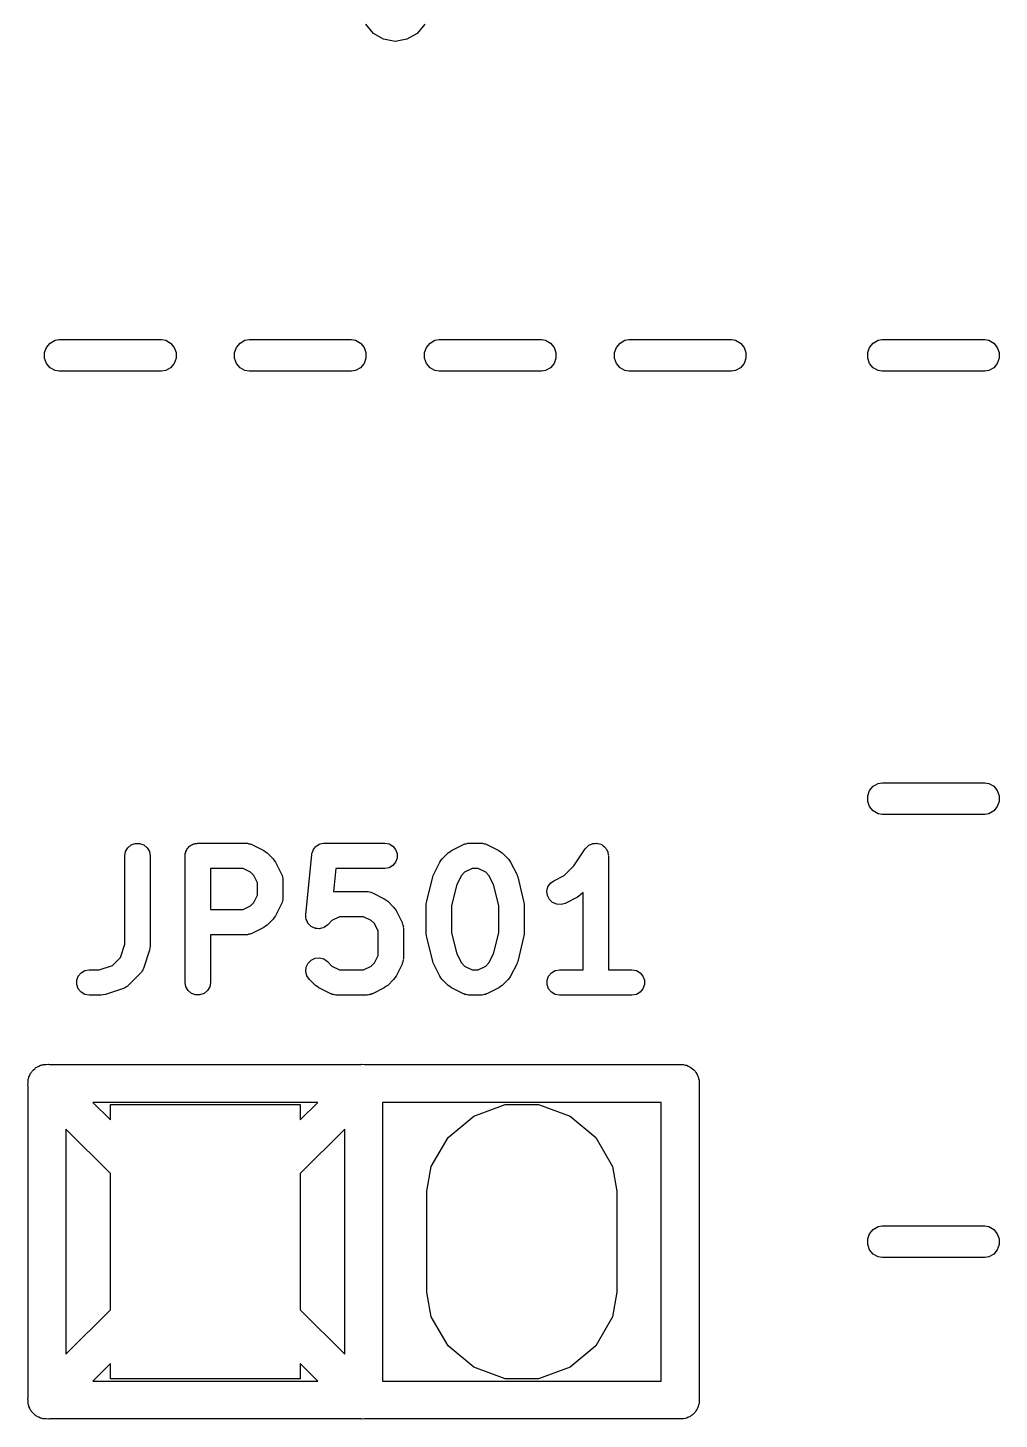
# Model space of a CAD drawing. Extents: x 51 to 149, y -134 to -32.
# Drawn here: x 126.85 to 134.64, y -100.48 to -89.32 of the extents above; entities that cross this region are included whole.
import ezdxf

# ---------------------------------------------------------------- set-up
doc = ezdxf.new("R2010")
doc.units = 0
doc.header["$MEASUREMENT"] = 0
doc.layers.add('BLACK', color=7, linetype='CONTINUOUS')

msp = doc.modelspace()

# ---------------------------------------------------------------- linework, layer by layer
at = {"layer": 'BLACK', "linetype": 'CONTINUOUS'}
for p, q in [((129.618, -89.3639), (129.557, -89.291)), ((130.031, -89.291), (129.97, -89.3639)), ((129.7, -89.4115), (129.618, -89.3639)), ((129.794, -89.428), (129.7, -89.4115)), ((129.888, -89.4115), (129.794, -89.428)), ((129.97, -89.3639), (129.888, -89.4115)), ((126.981, -91.9256), (126.996, -91.8835)), ((126.996, -91.8835), (127.025, -91.8492)), ((127.025, -91.8492), (127.064, -91.8268)), ((127.064, -91.8268), (127.097, -91.821)), ((127.097, -91.821), (127.919, -91.821)), ((127.919, -91.821), (127.952, -91.8268)), ((127.952, -91.8268), (127.991, -91.8492)), ((127.991, -91.8492), (128.02, -91.8835)), ((128.02, -91.8835), (128.035, -91.9256)), ((128.505, -91.9256), (128.52, -91.8835)), ((128.52, -91.8835), (128.549, -91.8492)), ((128.549, -91.8492), (128.588, -91.8268)), ((128.588, -91.8268), (128.621, -91.821)), ((128.621, -91.821), (129.443, -91.821)), ((129.443, -91.821), (129.476, -91.8268)), ((129.476, -91.8268), (129.515, -91.8492)), ((129.515, -91.8492), (129.544, -91.8835)), ((129.544, -91.8835), (129.559, -91.9256)), ((130.029, -91.9256), (130.044, -91.8835)), ((130.044, -91.8835), (130.073, -91.8492)), ((130.073, -91.8492), (130.112, -91.8268)), ((130.112, -91.8268), (130.145, -91.821)), ((130.145, -91.821), (130.967, -91.821)), ((130.967, -91.821), (131, -91.8268)), ((131, -91.8268), (131.039, -91.8492)), ((131.039, -91.8492), (131.068, -91.8835)), ((131.068, -91.8835), (131.083, -91.9256)), ((131.553, -91.9256), (131.568, -91.8835)), ((131.568, -91.8835), (131.597, -91.8492)), ((131.597, -91.8492), (131.636, -91.8268)), ((131.636, -91.8268), (131.669, -91.821)), ((131.669, -91.821), (132.491, -91.821)), ((132.491, -91.821), (132.524, -91.8268)), ((132.524, -91.8268), (132.563, -91.8492)), ((132.563, -91.8492), (132.592, -91.8835)), ((132.592, -91.8835), (132.607, -91.9256)), ((133.585, -91.9256), (133.6, -91.8835)), ((133.6, -91.8835), (133.629, -91.8492)), ((133.629, -91.8492), (133.668, -91.8268)), ((133.668, -91.8268), (133.701, -91.821)), ((133.701, -91.821), (134.523, -91.821)), ((134.523, -91.821), (134.556, -91.8268)), ((134.556, -91.8268), (134.595, -91.8492)), ((134.595, -91.8492), (134.624, -91.8835)), ((134.624, -91.8835), (134.639, -91.9256)), ((126.981, -91.9704), (126.981, -91.9256)), ((126.996, -92.0125), (126.981, -91.9704)), ((128.035, -91.9704), (128.02, -92.0125)), ((128.035, -91.9256), (128.035, -91.9704)), ((128.505, -91.9704), (128.505, -91.9256)), ((128.52, -92.0125), (128.505, -91.9704)), ((129.559, -91.9704), (129.544, -92.0125)), ((129.559, -91.9256), (129.559, -91.9704)), ((130.029, -91.9704), (130.029, -91.9256)), ((130.044, -92.0125), (130.029, -91.9704)), ((131.083, -91.9704), (131.068, -92.0125)), ((131.083, -91.9256), (131.083, -91.9704)), ((131.553, -91.9704), (131.553, -91.9256)), ((131.568, -92.0125), (131.553, -91.9704)), ((132.607, -91.9704), (132.592, -92.0125)), ((132.607, -91.9256), (132.607, -91.9704)), ((133.585, -91.9704), (133.585, -91.9256)), ((133.6, -92.0125), (133.585, -91.9704)), ((134.639, -91.9704), (134.624, -92.0125)), ((134.639, -91.9256), (134.639, -91.9704)), ((127.025, -92.0468), (126.996, -92.0125)), ((127.064, -92.0692), (127.025, -92.0468)), ((127.097, -92.075), (127.064, -92.0692)), ((127.919, -92.075), (127.097, -92.075)), ((127.952, -92.0692), (127.919, -92.075)), ((127.991, -92.0468), (127.952, -92.0692)), ((128.02, -92.0125), (127.991, -92.0468)), ((128.549, -92.0468), (128.52, -92.0125)), ((128.588, -92.0692), (128.549, -92.0468)), ((128.621, -92.075), (128.588, -92.0692)), ((129.443, -92.075), (128.621, -92.075)), ((129.476, -92.0692), (129.443, -92.075)), ((129.515, -92.0468), (129.476, -92.0692)), ((129.544, -92.0125), (129.515, -92.0468)), ((130.073, -92.0468), (130.044, -92.0125)), ((130.112, -92.0692), (130.073, -92.0468)), ((130.145, -92.075), (130.112, -92.0692)), ((130.967, -92.075), (130.145, -92.075)), ((131, -92.0692), (130.967, -92.075)), ((131.039, -92.0468), (131, -92.0692)), ((131.068, -92.0125), (131.039, -92.0468)), ((131.597, -92.0468), (131.568, -92.0125)), ((131.636, -92.0692), (131.597, -92.0468)), ((131.669, -92.075), (131.636, -92.0692)), ((132.491, -92.075), (131.669, -92.075)), ((132.524, -92.0692), (132.491, -92.075)), ((132.563, -92.0468), (132.524, -92.0692)), ((132.592, -92.0125), (132.563, -92.0468)), ((133.629, -92.0468), (133.6, -92.0125)), ((133.668, -92.0692), (133.629, -92.0468)), ((133.701, -92.075), (133.668, -92.0692)), ((134.523, -92.075), (133.701, -92.075)), ((134.556, -92.0692), (134.523, -92.075)), ((134.595, -92.0468), (134.556, -92.0692)), ((134.624, -92.0125), (134.595, -92.0468)), ((133.585, -95.4816), (133.6, -95.4395)), ((133.6, -95.4395), (133.629, -95.4052)), ((133.629, -95.4052), (133.668, -95.3828)), ((133.668, -95.3828), (133.701, -95.377)), ((133.701, -95.377), (134.523, -95.377)), ((134.523, -95.377), (134.556, -95.3828)), ((134.556, -95.3828), (134.595, -95.4052)), ((134.595, -95.4052), (134.624, -95.4395)), ((134.624, -95.4395), (134.639, -95.4816)), ((133.585, -95.5264), (133.585, -95.4816)), ((133.6, -95.5685), (133.585, -95.5264)), ((133.629, -95.6028), (133.6, -95.5685)), ((134.624, -95.5685), (134.595, -95.6028)), ((134.639, -95.5264), (134.624, -95.5685)), ((134.639, -95.4816), (134.639, -95.5264)), ((133.668, -95.6252), (133.629, -95.6028)), ((133.701, -95.631), (133.668, -95.6252)), ((134.523, -95.631), (133.701, -95.631)), ((134.556, -95.6252), (134.523, -95.631)), ((134.595, -95.6028), (134.556, -95.6252)), ((127.63, -95.9289), (127.648, -95.8983)), ((127.648, -95.8983), (127.675, -95.8756)), ((127.675, -95.8756), (127.708, -95.8636)), ((127.708, -95.8636), (127.743, -95.8636)), ((127.743, -95.8636), (127.777, -95.8756)), ((127.777, -95.8756), (127.804, -95.8983)), ((127.804, -95.8983), (127.821, -95.9289)), ((128.127, -95.906), (128.132, -95.8983)), ((128.132, -95.8983), (128.139, -95.8926)), ((128.139, -95.8926), (128.144, -95.8858)), ((128.144, -95.8858), (128.152, -95.8813)), ((128.152, -95.8813), (128.159, -95.8756)), ((128.159, -95.8756), (128.167, -95.8726)), ((128.167, -95.8726), (128.175, -95.8681)), ((128.175, -95.8681), (128.184, -95.8666)), ((128.184, -95.8666), (128.192, -95.8636)), ((128.192, -95.8636), (128.201, -95.8636)), ((128.201, -95.8636), (128.21, -95.862)), ((128.21, -95.862), (128.597, -95.862)), ((128.597, -95.862), (128.602, -95.863)), ((128.602, -95.863), (128.608, -95.8627)), ((128.608, -95.8627), (128.62, -95.8661)), ((128.62, -95.8661), (128.631, -95.8681)), ((128.631, -95.8681), (128.636, -95.8711)), ((128.636, -95.8711), (128.642, -95.8727)), ((128.642, -95.8727), (128.739, -95.9211)), ((129.138, -95.9128), (129.146, -95.9022)), ((129.146, -95.9022), (129.155, -95.8909)), ((129.155, -95.8909), (129.158, -95.8887)), ((129.158, -95.8887), (129.16, -95.8858)), ((129.16, -95.8858), (129.172, -95.8788)), ((129.172, -95.8788), (129.184, -95.871)), ((129.184, -95.871), (129.187, -95.8701)), ((129.187, -95.8701), (129.191, -95.8681)), ((129.191, -95.8681), (129.204, -95.8657)), ((129.204, -95.8657), (129.218, -95.8623)), ((129.218, -95.8623), (129.222, -95.8627)), ((129.222, -95.8627), (129.226, -95.862)), ((129.226, -95.862), (129.709, -95.862)), ((129.709, -95.862), (129.744, -95.8681)), ((129.744, -95.8681), (129.775, -95.8858)), ((129.775, -95.8858), (129.797, -95.9128)), ((130.244, -95.9211), (130.341, -95.8727)), ((130.341, -95.8727), (130.347, -95.8711)), ((130.347, -95.8711), (130.352, -95.8681)), ((130.352, -95.8681), (130.364, -95.8661)), ((130.364, -95.8661), (130.375, -95.8627)), ((130.375, -95.8627), (130.381, -95.863)), ((130.381, -95.863), (130.387, -95.862)), ((130.387, -95.862), (130.483, -95.862)), ((130.483, -95.862), (130.489, -95.863)), ((130.489, -95.863), (130.495, -95.8627)), ((130.495, -95.8627), (130.506, -95.8661)), ((130.506, -95.8661), (130.518, -95.8681)), ((130.518, -95.8681), (130.523, -95.8711)), ((130.523, -95.8711), (130.529, -95.8727)), ((130.529, -95.8727), (130.626, -95.9211)), ((131.318, -95.9073), (131.322, -95.9032)), ((131.322, -95.9032), (131.325, -95.8983)), ((131.325, -95.8983), (131.334, -95.8905)), ((131.334, -95.8905), (131.343, -95.8817)), ((131.343, -95.8817), (131.348, -95.8792)), ((131.348, -95.8792), (131.352, -95.8756)), ((131.352, -95.8756), (131.363, -95.8715)), ((131.363, -95.8715), (131.374, -95.8661)), ((131.374, -95.8661), (131.38, -95.8655)), ((131.38, -95.8655), (131.385, -95.8636)), ((131.385, -95.8636), (131.397, -95.8636)), ((131.397, -95.8636), (131.409, -95.8622)), ((131.409, -95.8622), (131.415, -95.8636)), ((131.415, -95.8636), (131.42, -95.8636)), ((131.42, -95.8636), (131.432, -95.8677)), ((131.432, -95.8677), (131.443, -95.8706)), ((131.443, -95.8706), (131.448, -95.8737)), ((131.448, -95.8737), (131.453, -95.8756)), ((131.453, -95.8756), (131.463, -95.8834)), ((131.463, -95.8834), (131.473, -95.8902)), ((131.473, -95.8902), (131.476, -95.8947)), ((131.476, -95.8947), (131.48, -95.8983)), ((131.48, -95.8983), (131.487, -95.9088)), ((127.624, -95.9636), (127.63, -95.9289)), ((127.624, -96.6728), (127.624, -95.9636)), ((127.821, -95.9289), (127.827, -95.9636)), ((127.827, -95.9636), (127.827, -96.6893)), ((128.108, -95.9636), (128.109, -95.9549)), ((128.108, -96.9796), (128.108, -95.9636)), ((128.109, -95.946), (128.113, -95.9376)), ((128.109, -95.9549), (128.109, -95.946)), ((128.113, -95.9376), (128.114, -95.9289)), ((128.114, -95.9289), (128.118, -95.9212)), ((128.118, -95.9212), (128.122, -95.9128)), ((128.122, -95.9128), (128.127, -95.906)), ((128.739, -95.9211), (128.752, -95.9308)), ((128.752, -95.9308), (128.765, -95.9402)), ((128.765, -95.9402), (128.814, -95.9885)), ((128.814, -95.9885), (128.823, -96.0019)), ((128.823, -96.0019), (128.833, -96.0149)), ((128.833, -96.0149), (128.881, -96.1117)), ((129.076, -96.4373), (129.124, -95.9535)), ((129.124, -95.9535), (129.125, -95.9498)), ((129.125, -95.946), (129.13, -95.9329)), ((129.125, -95.9498), (129.125, -95.946)), ((129.13, -95.9329), (129.134, -95.9195)), ((129.134, -95.9195), (129.136, -95.9164)), ((129.136, -95.9164), (129.138, -95.9128)), ((129.797, -96.0144), (129.775, -96.0414)), ((129.797, -95.9128), (129.809, -95.946)), ((129.809, -95.9813), (129.797, -96.0144)), ((129.809, -95.946), (129.809, -95.9813)), ((130.102, -96.1117), (130.151, -96.0149)), ((130.151, -96.0149), (130.16, -96.0019)), ((130.16, -96.0019), (130.17, -95.9885)), ((130.17, -95.9885), (130.218, -95.9402)), ((130.218, -95.9402), (130.231, -95.9308)), ((130.231, -95.9308), (130.244, -95.9211)), ((130.626, -95.9211), (130.639, -95.9308)), ((130.639, -95.9308), (130.652, -95.9402)), ((130.652, -95.9402), (130.7, -95.9885)), ((130.7, -95.9885), (130.71, -96.0019)), ((130.71, -96.0019), (130.719, -96.0149)), ((130.719, -96.0149), (130.768, -96.1117)), ((131.227, -96.044), (131.318, -95.9073)), ((131.487, -95.9088), (131.494, -95.9186)), ((131.494, -95.9186), (131.495, -95.924)), ((131.495, -95.924), (131.498, -95.9289)), ((131.498, -95.9289), (131.5, -95.9408)), ((131.5, -95.9408), (131.504, -95.9525)), ((131.504, -95.9525), (131.503, -95.9581)), ((131.503, -95.9581), (131.504, -95.9636)), ((131.504, -95.9636), (131.504, -96.878)), ((128.311, -96.0652), (128.311, -96.3942)), ((128.573, -96.0652), (128.311, -96.0652)), ((128.633, -96.0955), (128.573, -96.0652)), ((128.658, -96.1206), (128.633, -96.0955)), ((128.688, -96.1811), (128.658, -96.1206)), ((128.881, -96.1117), (128.883, -96.1173)), ((128.883, -96.1173), (128.886, -96.1224)), ((128.886, -96.1224), (128.888, -96.1341)), ((129.317, -96.0652), (129.299, -96.2532)), ((129.709, -96.0652), (129.317, -96.0652)), ((129.744, -96.0591), (129.709, -96.0652)), ((129.775, -96.0414), (129.744, -96.0591)), ((130.095, -96.1325), (130.099, -96.1224)), ((130.099, -96.1224), (130.102, -96.1117)), ((130.325, -96.1206), (130.289, -96.1926)), ((130.35, -96.0955), (130.325, -96.1206)), ((130.411, -96.0652), (130.35, -96.0955)), ((130.459, -96.0652), (130.411, -96.0652)), ((130.52, -96.0955), (130.459, -96.0652)), ((130.545, -96.1206), (130.52, -96.0955)), ((130.581, -96.1926), (130.545, -96.1206)), ((130.768, -96.1117), (130.771, -96.1224)), ((130.771, -96.1224), (130.776, -96.1325)), ((131.067, -96.163), (131.149, -96.122)), ((131.149, -96.122), (131.227, -96.044)), ((128.688, -96.2783), (128.688, -96.1811)), ((128.888, -96.1341), (128.891, -96.1455)), ((128.891, -96.1455), (128.891, -96.1514)), ((128.891, -96.1514), (128.892, -96.1571)), ((128.892, -96.1571), (128.892, -96.3023)), ((130.046, -96.326), (130.095, -96.1325)), ((130.289, -96.1926), (130.246, -96.3632)), ((130.624, -96.3632), (130.581, -96.1926)), ((130.776, -96.1325), (130.824, -96.326)), ((131.011, -96.2478), (131.019, -96.2135)), ((131.019, -96.2135), (131.039, -96.1841)), ((131.039, -96.1841), (131.067, -96.163)), ((128.633, -96.3639), (128.658, -96.3389)), ((128.658, -96.3389), (128.688, -96.2783)), ((128.881, -96.3477), (128.833, -96.4445)), ((128.883, -96.3421), (128.881, -96.3477)), ((128.886, -96.337), (128.883, -96.3421)), ((128.888, -96.3253), (128.886, -96.337)), ((128.891, -96.3139), (128.888, -96.3253)), ((128.892, -96.3023), (128.891, -96.3081)), ((128.891, -96.3081), (128.891, -96.3139)), ((129.299, -96.2531), (129.311, -96.2497)), ((129.299, -96.2532), (129.299, -96.2531)), ((129.311, -96.2497), (129.317, -96.2501)), ((129.317, -96.2501), (129.322, -96.2491)), ((129.322, -96.2491), (129.564, -96.2491)), ((129.564, -96.2491), (129.57, -96.2501)), ((129.57, -96.2501), (129.576, -96.2497)), ((129.576, -96.2497), (129.587, -96.2531)), ((129.587, -96.2531), (129.599, -96.2552)), ((129.599, -96.2552), (129.604, -96.2581)), ((129.604, -96.2581), (129.61, -96.2598)), ((129.61, -96.2598), (129.706, -96.3082)), ((129.706, -96.3082), (129.719, -96.3179)), ((129.719, -96.3179), (129.733, -96.3272)), ((129.733, -96.3272), (129.781, -96.3756)), ((130.043, -96.3507), (130.045, -96.3384)), ((130.043, -96.5926), (130.043, -96.3507)), ((130.045, -96.3384), (130.046, -96.326)), ((130.824, -96.326), (130.825, -96.3384)), ((130.825, -96.3384), (130.827, -96.3507)), ((130.827, -96.3507), (130.827, -96.5926)), ((131.015, -96.2829), (131.011, -96.2478)), ((131.031, -96.3144), (131.015, -96.2829)), ((131.056, -96.3387), (131.031, -96.3144)), ((131.089, -96.3527), (131.056, -96.3387)), ((131.158, -96.3448), (131.124, -96.3548)), ((131.255, -96.2964), (131.158, -96.3448)), ((131.268, -96.2867), (131.255, -96.2964)), ((131.281, -96.2774), (131.268, -96.2867)), ((131.301, -96.2573), (131.281, -96.2774)), ((131.301, -96.878), (131.301, -96.2573)), ((128.311, -96.3942), (128.573, -96.3942)), ((128.573, -96.3942), (128.633, -96.3639)), ((128.823, -96.4575), (128.814, -96.4709)), ((128.833, -96.4445), (128.823, -96.4575)), ((129.076, -96.438), (129.076, -96.4373)), ((129.076, -96.4386), (129.076, -96.438)), ((129.077, -96.4555), (129.076, -96.4386)), ((129.079, -96.4725), (129.077, -96.4555)), ((129.346, -96.4523), (129.286, -96.4825)), ((129.54, -96.4523), (129.346, -96.4523)), ((129.601, -96.4825), (129.54, -96.4523)), ((129.781, -96.3756), (129.791, -96.3889)), ((129.791, -96.3889), (129.8, -96.402)), ((129.8, -96.402), (129.849, -96.4988)), ((130.246, -96.3632), (130.246, -96.5801)), ((130.624, -96.5801), (130.624, -96.3632)), ((131.124, -96.3548), (131.089, -96.3527)), ((128.739, -96.5383), (128.642, -96.5867)), ((128.752, -96.5286), (128.739, -96.5383)), ((128.765, -96.5193), (128.752, -96.5286)), ((128.814, -96.4709), (128.765, -96.5193)), ((129.079, -96.4731), (129.079, -96.4725)), ((129.079, -96.4737), (129.079, -96.4731)), ((129.086, -96.4891), (129.079, -96.4737)), ((129.093, -96.5047), (129.086, -96.4891)), ((129.094, -96.5051), (129.093, -96.5047)), ((129.094, -96.5057), (129.094, -96.5051)), ((129.106, -96.5177), (129.094, -96.5057)), ((129.118, -96.5299), (129.106, -96.5177)), ((129.118, -96.5302), (129.118, -96.5299)), ((129.119, -96.5307), (129.118, -96.5302)), ((129.134, -96.5378), (129.119, -96.5307)), ((129.15, -96.5452), (129.134, -96.5378)), ((129.15, -96.5453), (129.15, -96.5452)), ((129.151, -96.5456), (129.15, -96.5453)), ((129.168, -96.5471), (129.151, -96.5456)), ((129.185, -96.5487), (129.168, -96.5471)), ((129.186, -96.5486), (129.185, -96.5486)), ((129.185, -96.5486), (129.185, -96.5487)), ((129.202, -96.5442), (129.186, -96.5486)), ((129.219, -96.54), (129.202, -96.5442)), ((129.22, -96.5395), (129.219, -96.5397)), ((129.219, -96.5397), (129.219, -96.54)), ((129.234, -96.5297), (129.22, -96.5395)), ((129.248, -96.5202), (129.234, -96.5297)), ((129.249, -96.5193), (129.248, -96.5196)), ((129.248, -96.5196), (129.248, -96.5202)), ((129.286, -96.4825), (129.249, -96.5193)), ((129.626, -96.5076), (129.601, -96.4825)), ((129.656, -96.5682), (129.626, -96.5076)), ((129.656, -96.7621), (129.656, -96.5682)), ((129.849, -96.4988), (129.85, -96.5044)), ((129.85, -96.5044), (129.853, -96.5094)), ((129.853, -96.5094), (129.855, -96.5212)), ((129.855, -96.5212), (129.859, -96.5326)), ((129.859, -96.5326), (129.858, -96.5384)), ((129.858, -96.5384), (129.859, -96.5442)), ((129.859, -96.5442), (129.859, -96.7861)), ((127.589, -96.7796), (127.624, -96.6728)), ((128.597, -96.5974), (128.311, -96.5974)), ((128.311, -96.5974), (128.311, -96.9796)), ((128.602, -96.5964), (128.597, -96.5974)), ((128.608, -96.5967), (128.602, -96.5964)), ((128.62, -96.5933), (128.608, -96.5967)), ((128.631, -96.5913), (128.62, -96.5933)), ((128.636, -96.5884), (128.631, -96.5913)), ((128.642, -96.5867), (128.636, -96.5884)), ((130.045, -96.6048), (130.043, -96.5926)), ((130.046, -96.6172), (130.045, -96.6048)), ((130.095, -96.8107), (130.046, -96.6172)), ((130.246, -96.5801), (130.289, -96.7506)), ((130.581, -96.7506), (130.624, -96.5801)), ((130.824, -96.6172), (130.776, -96.8107)), ((130.825, -96.6048), (130.824, -96.6172)), ((130.827, -96.5926), (130.825, -96.6048)), ((127.526, -96.8424), (127.589, -96.7796)), ((127.822, -96.7215), (127.774, -96.8666)), ((127.824, -96.7054), (127.822, -96.7215)), ((127.827, -96.6893), (127.824, -96.7054)), ((129.119, -96.7996), (129.151, -96.7847)), ((129.151, -96.7847), (129.186, -96.7816)), ((129.186, -96.7816), (129.22, -96.7908)), ((129.22, -96.7908), (129.249, -96.811)), ((129.626, -96.8227), (129.656, -96.7621)), ((129.859, -96.7977), (129.855, -96.8091)), ((129.859, -96.7861), (129.858, -96.7919)), ((129.858, -96.7919), (129.859, -96.7977)), ((130.289, -96.7506), (130.325, -96.8227)), ((130.545, -96.8227), (130.581, -96.7506)), ((127.251, -96.9288), (127.273, -96.9018)), ((127.273, -96.9018), (127.304, -96.8841)), ((127.304, -96.8841), (127.339, -96.878)), ((127.339, -96.878), (127.419, -96.878)), ((127.419, -96.878), (127.526, -96.8424)), ((127.749, -96.9063), (127.652, -97.0031)), ((127.753, -96.9015), (127.749, -96.9063)), ((127.757, -96.8976), (127.753, -96.9015)), ((127.763, -96.8872), (127.757, -96.8976)), ((127.769, -96.8774), (127.763, -96.8872)), ((127.771, -96.8718), (127.769, -96.8774)), ((127.774, -96.8666), (127.771, -96.8718)), ((129.076, -96.8917), (129.079, -96.8566)), ((129.085, -96.9258), (129.076, -96.8917)), ((129.079, -96.8566), (129.094, -96.8246)), ((129.094, -96.8246), (129.119, -96.7996)), ((129.249, -96.811), (129.286, -96.8477)), ((129.286, -96.8477), (129.346, -96.878)), ((129.346, -96.878), (129.54, -96.878)), ((129.54, -96.878), (129.601, -96.8477)), ((129.601, -96.8477), (129.626, -96.8227)), ((129.849, -96.8315), (129.8, -96.9283)), ((129.85, -96.8259), (129.849, -96.8315)), ((129.853, -96.8208), (129.85, -96.8259)), ((129.855, -96.8091), (129.853, -96.8208)), ((130.099, -96.8209), (130.095, -96.8107)), ((130.102, -96.8315), (130.099, -96.8209)), ((130.151, -96.9283), (130.102, -96.8315)), ((130.325, -96.8227), (130.35, -96.8477)), ((130.35, -96.8477), (130.411, -96.878)), ((130.411, -96.878), (130.459, -96.878)), ((130.459, -96.878), (130.52, -96.8477)), ((130.52, -96.8477), (130.545, -96.8227)), ((130.768, -96.8315), (130.719, -96.9283)), ((130.771, -96.8209), (130.768, -96.8315)), ((130.776, -96.8107), (130.771, -96.8209)), ((131.024, -96.9288), (131.047, -96.9018)), ((131.047, -96.9018), (131.078, -96.8841)), ((131.078, -96.8841), (131.112, -96.878)), ((131.112, -96.878), (131.301, -96.878)), ((131.504, -96.878), (131.693, -96.878)), ((131.693, -96.878), (131.728, -96.8841)), ((131.728, -96.8841), (131.758, -96.9018)), ((131.758, -96.9018), (131.781, -96.9288)), ((127.239, -96.962), (127.251, -96.9288)), ((127.239, -96.9973), (127.239, -96.962)), ((127.251, -97.0304), (127.239, -96.9973)), ((127.633, -97.0165), (127.624, -97.0233)), ((127.644, -97.0108), (127.633, -97.0165)), ((127.648, -97.0064), (127.644, -97.0108)), ((127.652, -97.0031), (127.648, -97.0064)), ((128.114, -97.0144), (128.108, -96.9796)), ((128.132, -97.0449), (128.114, -97.0144)), ((128.305, -97.0144), (128.287, -97.0449)), ((128.311, -96.9796), (128.305, -97.0144)), ((129.105, -96.9547), (129.085, -96.9258)), ((129.154, -97.0031), (129.105, -96.9547)), ((129.167, -97.0124), (129.154, -97.0031)), ((129.18, -97.0221), (129.167, -97.0124)), ((129.719, -97.0124), (129.706, -97.0221)), ((129.733, -97.0031), (129.719, -97.0124)), ((129.781, -96.9547), (129.733, -97.0031)), ((129.791, -96.9414), (129.781, -96.9547)), ((129.8, -96.9283), (129.791, -96.9414)), ((130.16, -96.9414), (130.151, -96.9283)), ((130.17, -96.9547), (130.16, -96.9414)), ((130.218, -97.0031), (130.17, -96.9547)), ((130.231, -97.0124), (130.218, -97.0031)), ((130.244, -97.0221), (130.231, -97.0124)), ((130.639, -97.0124), (130.626, -97.0221)), ((130.652, -97.0031), (130.639, -97.0124)), ((130.7, -96.9547), (130.652, -97.0031)), ((130.71, -96.9414), (130.7, -96.9547)), ((130.719, -96.9283), (130.71, -96.9414)), ((131.012, -96.962), (131.024, -96.9288)), ((131.012, -96.9973), (131.012, -96.962)), ((131.024, -97.0304), (131.012, -96.9973)), ((131.781, -96.9288), (131.793, -96.962)), ((131.793, -96.9973), (131.781, -97.0304)), ((131.793, -96.962), (131.793, -96.9973)), ((127.273, -97.0574), (127.251, -97.0304)), ((127.304, -97.0751), (127.273, -97.0574)), ((127.339, -97.0812), (127.304, -97.0751)), ((127.435, -97.0812), (127.339, -97.0812)), ((127.451, -97.0784), (127.435, -97.0812)), ((127.468, -97.076), (127.451, -97.0784)), ((127.613, -97.0276), (127.468, -97.076)), ((127.618, -97.0248), (127.613, -97.0276)), ((127.624, -97.0233), (127.618, -97.0248)), ((128.159, -97.0676), (128.132, -97.0449)), ((128.192, -97.0797), (128.159, -97.0676)), ((128.227, -97.0797), (128.192, -97.0797)), ((128.26, -97.0676), (128.227, -97.0797)), ((128.287, -97.0449), (128.26, -97.0676)), ((129.277, -97.0705), (129.18, -97.0221)), ((129.282, -97.0722), (129.277, -97.0705)), ((129.288, -97.0751), (129.282, -97.0722)), ((129.299, -97.0772), (129.288, -97.0751)), ((129.311, -97.0806), (129.299, -97.0772)), ((129.317, -97.0802), (129.311, -97.0806)), ((129.322, -97.0812), (129.317, -97.0802)), ((129.564, -97.0812), (129.322, -97.0812)), ((129.57, -97.0802), (129.564, -97.0812)), ((129.576, -97.0806), (129.57, -97.0802)), ((129.587, -97.0772), (129.576, -97.0806)), ((129.599, -97.0751), (129.587, -97.0772)), ((129.604, -97.0722), (129.599, -97.0751)), ((129.61, -97.0705), (129.604, -97.0722)), ((129.706, -97.0221), (129.61, -97.0705)), ((130.341, -97.0705), (130.244, -97.0221)), ((130.347, -97.0722), (130.341, -97.0705)), ((130.352, -97.0751), (130.347, -97.0722)), ((130.364, -97.0772), (130.352, -97.0751)), ((130.375, -97.0806), (130.364, -97.0772)), ((130.381, -97.0802), (130.375, -97.0806)), ((130.387, -97.0812), (130.381, -97.0802)), ((130.483, -97.0812), (130.387, -97.0812)), ((130.489, -97.0802), (130.483, -97.0812)), ((130.495, -97.0806), (130.489, -97.0802)), ((130.506, -97.0772), (130.495, -97.0806)), ((130.518, -97.0751), (130.506, -97.0772)), ((130.523, -97.0722), (130.518, -97.0751)), ((130.529, -97.0705), (130.523, -97.0722)), ((130.626, -97.0221), (130.529, -97.0705)), ((131.047, -97.0574), (131.024, -97.0304)), ((131.078, -97.0751), (131.047, -97.0574)), ((131.112, -97.0812), (131.078, -97.0751)), ((131.693, -97.0812), (131.112, -97.0812)), ((131.728, -97.0751), (131.693, -97.0812)), ((131.758, -97.0574), (131.728, -97.0751)), ((131.781, -97.0304), (131.758, -97.0574)), ((126.878, -97.6964), (126.881, -97.6905)), ((126.881, -97.6905), (126.892, -97.6818)), ((126.892, -97.6818), (126.901, -97.6715)), ((126.901, -97.6715), (126.906, -97.668)), ((126.906, -97.668), (126.911, -97.6632)), ((126.911, -97.6632), (126.917, -97.6604)), ((126.917, -97.6604), (126.923, -97.656)), ((126.923, -97.656), (126.935, -97.6514)), ((126.935, -97.6514), (126.947, -97.6446)), ((126.947, -97.6446), (126.954, -97.6434)), ((126.954, -97.6434), (126.96, -97.6405)), ((126.96, -97.6405), (126.967, -97.6399)), ((126.967, -97.6399), (126.973, -97.6376)), ((126.973, -97.6376), (126.993, -97.6376)), ((126.993, -97.6376), (127.013, -97.6358)), ((127.013, -97.6358), (127.02, -97.6376)), ((127.02, -97.6376), (129.52, -97.6376)), ((129.52, -97.6376), (129.527, -97.6358)), ((129.527, -97.6358), (129.547, -97.6376)), ((129.547, -97.6376), (132.107, -97.6376)), ((132.107, -97.6376), (132.12, -97.6422)), ((132.12, -97.6422), (132.133, -97.6446)), ((132.133, -97.6446), (132.145, -97.6514)), ((132.145, -97.6514), (132.157, -97.656)), ((132.157, -97.656), (132.168, -97.6647)), ((132.168, -97.6647), (132.179, -97.6715)), ((132.179, -97.6715), (132.188, -97.6818)), ((132.188, -97.6818), (132.199, -97.6905)), ((132.199, -97.6905), (132.205, -97.7023)), ((126.846, -97.8035), (126.848, -97.7834)), ((126.848, -97.7631), (126.85, -97.7567)), ((126.848, -97.7834), (126.848, -97.7631)), ((126.85, -97.7567), (126.851, -97.7499)), ((126.851, -97.7499), (126.853, -97.7438)), ((126.853, -97.7438), (126.855, -97.7371)), ((126.855, -97.7371), (126.861, -97.7254)), ((126.861, -97.7254), (126.866, -97.7126)), ((126.866, -97.7126), (126.87, -97.7074)), ((126.87, -97.7074), (126.873, -97.7012)), ((126.873, -97.7012), (126.878, -97.6964)), ((132.205, -97.7023), (132.214, -97.7126)), ((132.214, -97.7126), (132.219, -97.7253)), ((132.219, -97.7253), (132.225, -97.7371)), ((132.225, -97.7371), (132.228, -97.7504)), ((132.228, -97.7504), (132.232, -97.7631)), ((132.232, -97.7631), (132.232, -100.357)), ((126.848, -97.8101), (126.846, -97.8035)), ((126.848, -97.8169), (126.848, -97.8101)), ((126.848, -100.303), (126.848, -97.8169)), ((126.848, -97.8169), (126.848, -97.8169)), ((127.368, -97.9424), (127.508, -98.0825)), ((129.172, -97.9424), (127.368, -97.9424)), ((127.508, -98.0825), (127.508, -97.9602)), ((127.508, -97.9602), (129.032, -97.9602)), ((129.032, -98.0825), (129.172, -97.9424)), ((129.032, -97.9602), (129.032, -98.0825)), ((129.692, -97.9424), (129.692, -100.178)), ((131.928, -97.9424), (129.692, -97.9424)), ((130.423, -98.0521), (130.676, -97.9602)), ((130.676, -97.9602), (130.944, -97.9602)), ((130.944, -97.9602), (131.197, -98.0521)), ((131.928, -100.178), (131.928, -97.9424)), ((130.217, -98.2248), (130.423, -98.0521)), ((131.197, -98.0521), (131.403, -98.2248)), ((127.508, -98.5135), (127.152, -98.1579)), ((127.152, -98.1579), (127.152, -99.9621)), ((129.388, -98.1579), (129.032, -98.5135)), ((129.388, -99.9621), (129.388, -98.1579)), ((130.083, -98.4575), (130.217, -98.2248)), ((131.403, -98.2248), (131.537, -98.4575)), ((130.048, -98.6555), (130.083, -98.4575)), ((131.537, -98.4575), (131.572, -98.6555)), ((127.508, -99.6065), (127.508, -98.5135)), ((129.032, -98.5135), (129.032, -99.6065)), ((130.048, -99.4645), (130.048, -98.6555)), ((131.572, -98.6555), (131.572, -99.4645)), ((133.585, -99.0376), (133.6, -98.9955)), ((133.6, -98.9955), (133.629, -98.9612)), ((133.629, -98.9612), (133.668, -98.9388)), ((133.668, -98.9388), (133.701, -98.933)), ((133.701, -98.933), (134.523, -98.933)), ((134.523, -98.933), (134.556, -98.9388)), ((134.556, -98.9388), (134.595, -98.9612)), ((134.595, -98.9612), (134.624, -98.9955)), ((134.624, -98.9955), (134.639, -99.0376)), ((133.585, -99.0824), (133.585, -99.0376)), ((133.6, -99.1245), (133.585, -99.0824)), ((133.629, -99.1588), (133.6, -99.1245)), ((134.624, -99.1245), (134.595, -99.1588)), ((134.639, -99.0824), (134.624, -99.1245)), ((134.639, -99.0376), (134.639, -99.0824)), ((133.668, -99.1812), (133.629, -99.1588)), ((133.701, -99.187), (133.668, -99.1812)), ((134.523, -99.187), (133.701, -99.187)), ((134.556, -99.1812), (134.523, -99.187)), ((134.595, -99.1588), (134.556, -99.1812)), ((130.083, -99.6625), (130.048, -99.4645)), ((131.572, -99.4645), (131.537, -99.6625)), ((127.152, -99.9621), (127.508, -99.6065)), ((129.032, -99.6065), (129.388, -99.9621)), ((130.217, -99.8952), (130.083, -99.6625)), ((131.537, -99.6625), (131.403, -99.8952)), ((130.423, -100.068), (130.217, -99.8952)), ((131.403, -99.8952), (131.197, -100.068)), ((127.508, -100.038), (127.368, -100.178)), ((127.508, -100.16), (127.508, -100.038)), ((129.172, -100.178), (129.032, -100.038)), ((129.032, -100.038), (129.032, -100.16)), ((130.676, -100.16), (130.423, -100.068)), ((131.197, -100.068), (130.944, -100.16)), ((127.368, -100.178), (129.172, -100.178)), ((129.032, -100.16), (127.508, -100.16)), ((129.692, -100.178), (131.928, -100.178)), ((130.944, -100.16), (130.676, -100.16)), ((126.846, -100.317), (126.848, -100.31)), ((126.848, -100.337), (126.846, -100.317)), ((126.848, -100.31), (126.848, -100.303)), ((126.848, -100.357), (126.848, -100.337)), ((126.85, -100.363), (126.848, -100.357)), ((126.851, -100.37), (126.85, -100.363)), ((126.853, -100.376), (126.851, -100.37)), ((132.228, -100.37), (132.225, -100.383)), ((132.232, -100.357), (132.228, -100.37)), ((126.855, -100.383), (126.853, -100.376)), ((126.861, -100.395), (126.855, -100.383)), ((126.866, -100.407), (126.861, -100.395)), ((126.87, -100.413), (126.866, -100.407)), ((126.873, -100.419), (126.87, -100.413)), ((126.878, -100.424), (126.873, -100.419)), ((126.881, -100.429), (126.878, -100.424)), ((126.892, -100.438), (126.881, -100.429)), ((126.901, -100.449), (126.892, -100.438)), ((126.906, -100.452), (126.901, -100.449)), ((126.911, -100.457), (126.906, -100.452)), ((126.917, -100.46), (126.911, -100.457)), ((126.923, -100.464), (126.917, -100.46)), ((126.935, -100.469), (126.923, -100.464)), ((126.947, -100.475), (126.935, -100.469)), ((126.954, -100.477), (126.947, -100.475)), ((126.96, -100.479), (126.954, -100.477)), ((126.967, -100.48), (126.96, -100.479)), ((126.973, -100.482), (126.967, -100.48)), ((126.993, -100.482), (126.973, -100.482)), ((127.013, -100.484), (126.993, -100.482)), ((127.02, -100.482), (127.013, -100.484)), ((129.52, -100.482), (127.02, -100.482)), ((129.527, -100.484), (129.52, -100.482)), ((129.547, -100.482), (129.527, -100.484)), ((132.107, -100.482), (129.547, -100.482)), ((132.12, -100.478), (132.107, -100.482)), ((132.133, -100.475), (132.12, -100.478)), ((132.145, -100.469), (132.133, -100.475)), ((132.157, -100.464), (132.145, -100.469)), ((132.168, -100.455), (132.157, -100.464)), ((132.179, -100.449), (132.168, -100.455)), ((132.188, -100.438), (132.179, -100.449)), ((132.199, -100.429), (132.188, -100.438)), ((132.205, -100.418), (132.199, -100.429)), ((132.214, -100.407), (132.205, -100.418)), ((132.219, -100.395), (132.214, -100.407)), ((132.225, -100.383), (132.219, -100.395))]:
    msp.add_line(p, q, dxfattribs=at)

doc.saveas('drawing.dxf')
